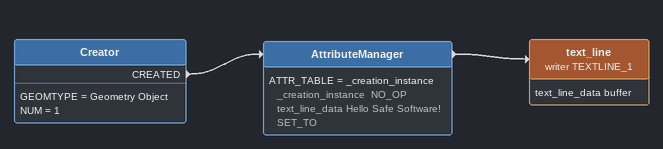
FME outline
Creator
    GEOMTYPE = Geometry Object
    NUM = 1
    CREATED -> AttributeManager
AttributeManager
    ATTR_TABLE = _creation_instance _creation_instance  NO_OP  text_line_data Hello Safe Software! SET_TO
    -> text_line (writer TEXTLINE_1)
text_line (writer TEXTLINE_1)
    attributes: text_line_data buffer
